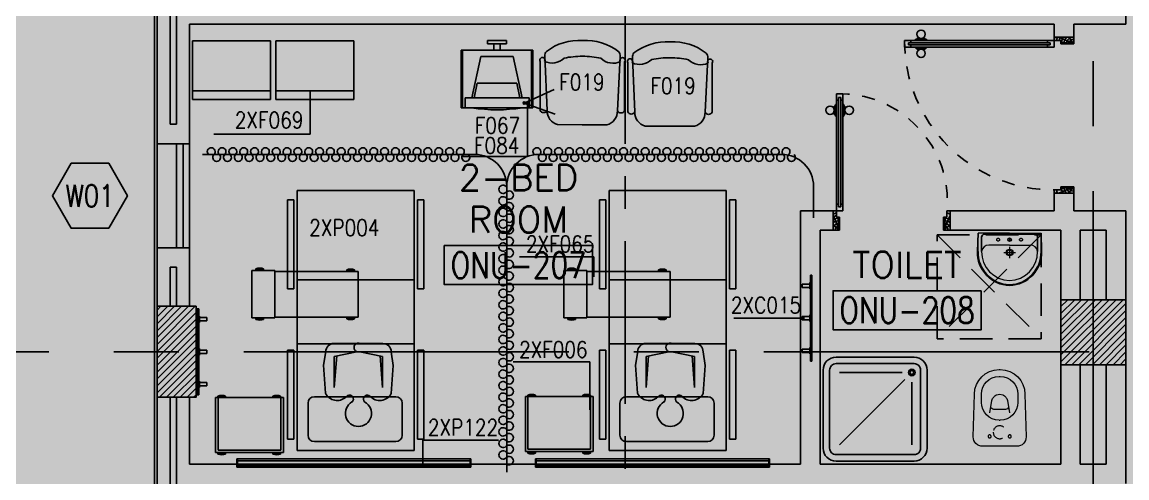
# Model space of a CAD drawing. Extents: x 88852.7 to 88945.7, y 39921.6 to 40001.1.
# Drawn here: x 88859.73 to 88868.23, y 39941.91 to 39945.42 of the extents above; entities that cross this region are included whole.
import ezdxf
from ezdxf.enums import TextEntityAlignment as Align

# ---------------------------------------------------------------- set-up
doc = ezdxf.new("R2010")
doc.units = 0
doc.header["$MEASUREMENT"] = 0
for name, pattern in [('CENTER', [2, 1.25, -0.25, 0.25, -0.25]), ('CENTER2', [1.125, 0.75, -0.125, 0.125, -0.125]), ('CENTERX2', [4, 2.5, -0.5, 0.5, -0.5]), ('DASHED', [0.75, 0.5, -0.25]), ('HIDDEN', [0.375, 0.25, -0.125]), ('HIDDEN2', [0.1875, 0.125, -0.0625])]:
    doc.linetypes.add(name, pattern=pattern)
doc.layers.get('0').update_dxf_attribs({"linetype": 'CONTINUOUS'})
for name, color, linetype in [('A-TEXT', 7, 'CONTINUOUS'), ('AXES', 11, 'CENTERX2'), ('AXES1', 11, 'CENTER'), ('COL', 2, 'CONTINUOUS'), ('DOOR', 7, 'CONTINUOUS'), ('ELEV', 2, 'CONTINUOUS'), ('FIX', 3, 'CONTINUOUS'), ('HAT', 8, 'CONTINUOUS'), ('INSUL', 4, 'CONTINUOUS'), ('MEDICAL', 4, 'CONTINUOUS'), ('NON-MEDICAL', 4, 'CONTINUOUS'), ('RM-BOX', 4, 'CONTINUOUS'), ('RM-NAME', 2, 'CONTINUOUS'), ('RM-NO', 2, 'CONTINUOUS'), ('ROOF', 7, 'CONTINUOUS'), ('SHAFT', 4, 'CONTINUOUS'), ('WALL', 4, 'CONTINUOUS'), ('WIN', 3, 'CONTINUOUS'), ('WIN-BOX', 3, 'CONTINUOUS'), ('WIN-NO', 5, 'CONTINUOUS')]:
    doc.layers.add(name, color=color, linetype=linetype)
doc.styles.add('ROMANS', font='ROMANS.shx', dxfattribs={"width": 0.6})
doc.dimstyles.new('DIM-OUT', dxfattribs={"dimscale": 0, "dimtxt": 0.24, "dimasz": 0.08, "dimexe": 0.02, "dimexo": 0.02, "dimgap": 0.05, "dimtad": 1, "dimdec": 0, "dimlfac": 1000, "dimzin": 0, "dimdsep": 46, "dimtxsty": 'ROMANS', "dimblk1": 'ARCHTICK', "dimblk2": 'ARCHTICK', "dimsah": 1, "dimcen": 0.01, "dimdle": 0.08, "dimclrd": 4, "dimclre": 4, "dimclrt": 2, "dimadec": 0, "dimazin": 0, "dimtp": 2, "dimtm": 2, "dimtfac": 0.114286, "dimtdec": 0, "dimtix": 1, "dimtmove": 2, "dimatfit": 3, "dimldrblk": 'ARCHTICK', "dimfxl": 0, "dimtolj": 1, "dimtzin": 0, "dimarcsym": 0})

# ---------------------------------------------------------------- blocks, each defined once
blk = doc.blocks.new('WW1')
at = {"layer": 'WIN-BOX'}
blk.add_lwpolyline([(144.3, -250), (288.7, 0), (144.3, 250), (-144.3, 250), (-288.7, 0), (-144.3, -250)], close=True, dxfattribs=at)
at = {"layer": 'WIN-NO', "style": 'ROMANS', "width": 0.8}
blk.add_attdef('W00', text='', height=170, dxfattribs=at).set_placement((0, 0), align=Align.MIDDLE)
blk = doc.blocks.new('DOOR100')
at = {"layer": 'DOOR', "color": 0, "linetype": 'ByBlock'}
for p, q in [((-76.1, 1251.1), (-76.1, 1301.1)), ((-76.1, 1301.1), (-26.1, 1301.1)), ((-26.1, 1301.1), (-76.1, 1301.1)), ((-26.1, 1251.1), (-26.1, 1301.1)), ((-92.3, 1206.1), (-92.3, 1141.3)), ((-83.3, 1206.1), (-92.3, 1206.1)), ((-83.3, 1128.7), (-83.3, 1218.7)), ((-76.1, 1218.7), (-83.3, 1218.7)), ((-83.3, 1206.1), (-83.3, 1141.3)), ((-59.1, 1251.1), (-76.1, 1251.1)), ((-59.1, 1251.1), (-59.1, 1271.1)), ((-43.1, 1271.1), (-59.1, 1271.1)), ((-43.1, 1251.1), (-43.1, 1271.1)), ((-26.1, 1251.1), (-43.1, 1251.1)), ((-26.1, 1218.7), (-18.9, 1218.7)), ((-18.9, 1128.7), (-18.9, 1218.7)), ((-18.9, 1206.1), (-18.9, 1141.3)), ((-18.9, 1206.1), (-9.9, 1206.1)), ((-9.9, 1206.1), (-9.9, 1141.3)), ((-83.3, 1141.3), (-92.3, 1141.3)), ((-76.1, 1128.7), (-83.3, 1128.7)), ((-26.1, 1128.7), (-18.9, 1128.7)), ((-18.9, 1141.3), (-9.9, 1141.3)), ((-76.1, 200), (-59.1, 200)), ((-76.1, 150), (-76.1, 200)), ((-59.1, 200), (-59.1, 180)), ((-59.1, 180), (-43.1, 180)), ((-43.1, 200), (-26.1, 200)), ((-43.1, 180), (-43.1, 200)), ((-26.1, 200), (-26.1, 150)), ((-1201.1, 0), (-1201.1, 150)), ((-1201.1, 150), (-1176.1, 150)), ((-1201.1, 150), (-1201.1, 0)), ((-1176.1, 150), (-1176.1, 100)), ((-1176.1, 100), (-1151.1, 100)), ((-1151.1, 100), (-1151.1, 0)), ((-76.1, 150), (-26.1, 150)), ((-51.1, 100), (-51.1, 0)), ((-26.1, 100), (-51.1, 100)), ((-1.1, 150), (-26.1, 150)), ((-26.1, 150), (-26.1, 100)), ((-1.1, 150), (-1.1, 0)), ((-1151.1, 0), (-1201.1, 0)), ((-51.1, 0), (-1.1, 0))]:
    blk.add_line(p, q, dxfattribs=at)
at = {"layer": 'DOOR', "linetype": 'ByBlock'}
for p, q in [((-76.1, 1251.1), (-76.1, 200)), ((-59.1, 200), (-59.1, 1251.1)), ((-43.1, 200), (-43.1, 1251.1)), ((-26.1, 200), (-26.1, 1251.1))]:
    blk.add_line(p, q, dxfattribs=at)
at = {"layer": 'DOOR', "color": 9, "linetype": 'ByBlock'}
for p, q in [((-1151.1, 0), (-1201.1, 113.7)), ((-1151.1, 0), (-1164.4, 100)), ((-51.1, 0), (-1.1, 113.7)), ((-51.1, 0), (-37.7, 100)), ((-1151.1, 0), (-1201.1, 40.1)), ((-51.1, 0), (-1.1, 40.1))]:
    blk.add_line(p, q, dxfattribs=at)
at = {"layer": 'DOOR', "color": 0, "linetype": 'ByBlock'}
for centre in [(-124.6, 1173.7), (22.5, 1173.7)]:
    blk.add_circle(centre, 32.4, dxfattribs=at)
at = {"layer": 'DOOR', "linetype": 'HIDDEN', "ltscale": 0.5}
blk.add_arc((-26.8, 151.9), 1149.2, 89.96096, 180.09315, dxfattribs=at)
at = {"layer": 'DOOR', "color": 9, "linetype": 'ByBlock'}
for centre, radius, start, end in [((-1151.1, 0), 154.4, 103.71423, 108.89471), ((-1151.1, 0), 134.4, 100.71998, 111.84015), ((-1151.1, 0), 94.4, 90, 121.98181), ((-51.1, 0), 94.4, 58.01819, 90), ((-51.1, 0), 134.4, 68.15985, 79.28002), ((-51.1, 0), 114.4, 64.08384, 77.37743), ((-51.1, 0), 154.4, 71.10529, 76.28577), ((-1151.1, 0), 74.4, 90, 132.22357), ((-1151.1, 0), 54.4, 90, 156.79262), ((-1151.1, 0), 34.4, 90, 180), ((-1151.1, 0), 14.4, 90, 180), ((-51.1, 0), 74.4, 47.77643, 90), ((-51.1, 0), 54.4, 23.20738, 90), ((-51.1, 0), 34.4, 0, 90), ((-51.1, 0), 14.4, 0, 90)]:
    blk.add_arc(centre, radius, start, end, dxfattribs=at)
blk = doc.blocks.new('DOOR90')
at = {"layer": 'DOOR', "linetype": 'ByBlock'}
for p, q in [((0, 0), (-150, 0)), ((-200, -25), (-1000, -25)), ((-200, -42), (-1000, -42)), ((-200, -58), (-1000, -58)), ((-1000, -75), (-200, -75))]:
    blk.add_line(p, q, dxfattribs=at)
at = {"layer": 'DOOR', "color": 0, "linetype": 'ByBlock'}
for p, q in [((-150, 0), (-150, -25)), ((-150, 0), (0, 0)), ((0, -50), (0, 0)), ((-1050, -25), (-1050, -75)), ((-1050, -75), (-1050, -25)), ((-1000, -25), (-1050, -25)), ((-1000, -75), (-1050, -75)), ((-1020, -42), (-1020, -58)), ((-1000, -42), (-1020, -42)), ((-1000, -58), (-1020, -58)), ((-1000, -25), (-1000, -42)), ((-1000, -58), (-1000, -75)), ((-967.6, -25), (-967.6, -17.8)), ((-877.6, -17.8), (-967.6, -17.8)), ((-967.6, -75), (-967.6, -82.2)), ((-877.6, -82.2), (-967.6, -82.2)), ((-955, -17.8), (-955, -8.8)), ((-955, -8.8), (-890.2, -8.8)), ((-955, -17.8), (-890.2, -17.8)), ((-955, -82.2), (-955, -91.2)), ((-955, -82.2), (-890.2, -82.2)), ((-890.2, -17.8), (-890.2, -8.8)), ((-890.2, -82.2), (-890.2, -91.2)), ((-877.6, -25), (-877.6, -17.8)), ((-877.6, -75), (-877.6, -82.2)), ((-200, -42), (-200, -25)), ((-200, -25), (-150, -25)), ((-180, -42), (-200, -42)), ((-200, -75), (-200, -58)), ((-200, -58), (-180, -58)), ((-150, -75), (-200, -75)), ((-180, -58), (-180, -42)), ((-150, -75), (-150, -25)), ((-150, -25), (-100, -25)), ((-100, -25), (-100, -50)), ((-100, -50), (0, -50)), ((-955, -91.2), (-890.2, -91.2)), ((-150, -900), (-150, -875)), ((-150, -875), (-100, -875)), ((0, -900), (-150, -900)), ((-150, -900), (0, -900)), ((-100, -850), (0, -850)), ((-100, -875), (-100, -850)), ((0, -850), (0, -900))]:
    blk.add_line(p, q, dxfattribs=at)
at = {"layer": 'DOOR', "color": 9, "linetype": 'ByBlock'}
for p, q in [((0, -50), (-113.7, 0)), ((0, -50), (-40.1, 0)), ((0, -50), (-100, -36.6)), ((0, -850), (-113.7, -900)), ((0, -850), (-100, -863.4)), ((0, -850), (-40.1, -900))]:
    blk.add_line(p, q, dxfattribs=at)
at = {"layer": 'DOOR', "color": 0, "linetype": 'ByBlock'}
for centre in [(-922.6, 23.5), (-922.6, -123.5)]:
    blk.add_circle(centre, 32.4, dxfattribs=at)
at = {"layer": 'DOOR', "color": 9, "linetype": 'ByBlock'}
for centre, radius, start, end in [((0, -50), 74.4, 137.77643, 180), ((0, -50), 54.4, 113.20738, 180), ((0, -50), 154.4, 161.10529, 166.28577), ((0, -50), 134.4, 158.15985, 169.28002), ((0, -50), 114.4, 154.08384, 167.37743), ((0, -50), 94.4, 148.01819, 180), ((0, -50), 34.4, 90, 180), ((0, -50), 14.4, 90, 180), ((0, -850), 154.4, 193.71423, 198.89471), ((0, -850), 134.4, 190.71998, 201.84015), ((0, -850), 94.4, 180, 211.98181), ((0, -850), 74.4, 180, 222.22357), ((0, -850), 54.4, 180, 246.79262), ((0, -850), 34.4, 180, 270), ((0, -850), 14.4, 180, 270)]:
    blk.add_arc(centre, radius, start, end, dxfattribs=at)
at = {"layer": 'DOOR', "linetype": 'HIDDEN', "ltscale": 0.5}
blk.add_arc((-222.2, -50), 828.2, 178.27012, 275.00304, dxfattribs=at)
blk = doc.blocks.new('SHR1')
at = {"layer": 'FIX'}
for p, q in [((-195.7, 195.7), (-700, 700)), ((-142.7, 217.7), (-142.7, 700)), ((-217.7, 142.7), (-700, 142.7))]:
    blk.add_line(p, q, dxfattribs=at)
for points in [[(-825, 125), (-825, 725, -0.414214), (-725, 825), (-125, 825, -0.414214), (-25, 725), (-25, 125, -0.414214), (-125, 25), (-725, 25, -0.414214)], [(-775, 125), (-775, 725, -0.414214), (-725, 775), (-125, 775, -0.414214), (-75, 725), (-75, 125, -0.414214), (-125, 75), (-725, 75, -0.414214)]]:
    blk.add_lwpolyline(points, format="xyb", close=True, dxfattribs=at)
for radius in [25, 15]:
    blk.add_circle((-142.7, 142.7), radius, dxfattribs=at)
blk = doc.blocks.new('WC1')
at = {"layer": 'FIX', "lineweight": 20}
for p, q in [((-210, 203.8), (-538, 193.8)), ((-475, 140.8), (-538, 140.8)), ((-137, 0), (-137, 130.8)), ((-727, 4.8), (-727, -4.8)), ((-674, 4.8), (-674, -4.8)), ((-533.7, 24.2), (-539.5, 0)), ((-539.5, 0), (-533.7, -24.2)), ((-394.8, 75.7), (-490.4, 60.1)), ((-339, 4.8), (-339, -4.8)), ((-137, -130.8), (-137, 0)), ((-490.4, -60.1), (-394.8, -75.7)), ((-538, -140.8), (-475, -140.8)), ((-538, -193.8), (-210, -203.8)), ((-213.2, -203.8), (-210, -203.8))]:
    blk.add_line(p, q, dxfattribs=at)
at = {"layer": 'FIX', "linetype": 'Continuous', "lineweight": 20}
blk.add_line((-420.1, -47.3), (-420.4, 44.6), dxfattribs=at)
at = {"layer": 'FIX', "linetype": 'HIDDEN', "lineweight": 20, "ltscale": 0.05}
for centre in [(-213.2, 77.5), (-213.2, -77.5)]:
    blk.add_circle(centre, 11.6, dxfattribs=at)
at = {"layer": 'FIX', "linetype": 'HIDDEN2', "lineweight": 20, "ltscale": 0.3}
blk.add_circle((-245, 0), 49.8, dxfattribs=at)
at = {"layer": 'FIX', "lineweight": 20}
for centre, radius, start, end in [((-538, 4.8), 189, 90, 180), ((-210, 130.8), 73, 360, 90), ((-538, 4.8), 136, 90, 180), ((-475, 4.8), 136, 360, 90), ((-473, -6.9), 68.2, 128.92417, 152.84682), ((-464.4, -17.6), 82, 108.49595, 128.92417), ((-538, -4.8), 189, 180, 270), ((-538, -4.8), 136, 180, 270), ((-473, 6.9), 68.2, 207.15318, 231.07583), ((-464.4, 17.6), 82, 231.07583, 251.50405), ((-475, -4.8), 136, 270, 0), ((-210, -130.8), 73, 270, 0)]:
    blk.add_arc(centre, radius, start, end, dxfattribs=at)
at = {"layer": 'FIX', "linetype": 'Continuous', "lineweight": 20}
for centre, start, end in [((-442.7, 45.5), 357.66621, 91.61215), ((-442.4, -45.6), 268.38785, 2.33379)]:
    blk.add_arc(centre, 22.3, start, end, dxfattribs=at)
blk = doc.blocks.new('LAV1')
at = {"layer": 'FIX', "linetype": 'ByBlock', "ltscale": 0.3}
for p, q in [((-280, 210), (-275, 50)), ((-245, 210), (-245, 85)), ((245, 210), (245, 85)), ((280, 210), (275, 50)), ((0, 60), (-220.2, 60)), ((0, 60), (220.2, 60))]:
    blk.add_line(p, q, dxfattribs=at)
at = {"layer": 'FIX', "linetype": 'Continuous', "lineweight": 20}
for p, q in [((-275, 210), (-275, 50)), ((275, 210), (275, 50)), ((0, 155), (-181.4, 155)), ((0, 155), (181.4, 155)), ((0, 50), (-275, 50)), ((0, 50), (-252.5, 50)), ((0, 50), (275, 50)), ((0, 50), (252.5, 50))]:
    blk.add_line(p, q, dxfattribs=at)
at = {"layer": 'FIX', "linetype": 'DASHED', "lineweight": 20, "ltscale": 0.05}
for p, q in [((49.5, 220), (-50.5, 220)), ((-0.5, 170), (-0.5, 270)), ((-0.5, 170), (-0.5, 270))]:
    blk.add_line(p, q, dxfattribs=at)
at = {"layer": 'FIX', "lineweight": 20}
for p, q in [((15.6, 107.5), (-15.5, 107.5)), ((0, 92), (0, 123))]:
    blk.add_line(p, q, dxfattribs=at)
for centre, radius in [((-0.5, 220), 29.5), ((-0.5, 220), 22.5), ((0, 107.5), 15.5)]:
    blk.add_circle(centre, radius, dxfattribs=at)
at = {"layer": 'FIX', "linetype": 'HIDDEN', "lineweight": 20, "ltscale": 0.05}
for centre in [(-100, 107.5), (100, 107.5)]:
    blk.add_circle(centre, 12.4, dxfattribs=at)
at = {"layer": 'FIX', "linetype": 'ByBlock', "ltscale": 0.3}
for centre, radius, start, end in [((6.9, 220), 287, 91.37765, 182.00641), ((-6.9, 220), 287, 357.99359, 88.62235), ((-220.1, 84.9), 24.9, 179.70214, 269.94861), ((220.1, 84.9), 24.9, 270.05139, 0.29786)]:
    blk.add_arc(centre, radius, start, end, dxfattribs=at)
at = {"layer": 'FIX', "linetype": 'Continuous', "lineweight": 20}
for centre, radius, start, end in [((8.4, 216.7), 283.4, 91.6988, 181.35097), ((-8.4, 216.7), 283.4, 358.64903, 88.3012), ((7.6, 212.5), 252.7, 91.73281, 180.48842), ((-7.6, 212.5), 252.7, 359.51158, 88.26719), ((-179.2, 221.8), 66.9, 190.20056, 268.07863), ((179.2, 221.8), 66.9, 271.92137, 349.79944)]:
    blk.add_arc(centre, radius, start, end, dxfattribs=at)
blk = doc.blocks.new('C11')
at = {"layer": 'HAT'}
h = blk.add_hatch(dxfattribs=at)
h.set_pattern_fill('ANSI31', color=256, scale=300, style=0)
h.set_pattern_definition([(45, (-248556.182, -75061.005), (-26.5165043, 26.5165043), [])])
h.paths.add_polyline_path([(300, 700), (0, 700), (0, 350), (300, 350)])
h.paths.add_polyline_path([(300, 350), (0, 350), (0, 0), (300, 0)])
at = {"layer": 'COL'}
blk.add_lwpolyline([(300, 700), (300, 0), (0, 0), (0, 700)], close=True, dxfattribs=at)
blk = doc.blocks.new('RM1')
at = {"layer": 'RM-BOX'}
blk.add_lwpolyline([(569.9, -200), (-569.9, -200), (-569.9, -500), (569.9, -500)], close=True, dxfattribs=at)
at = {"layer": 'RM-NAME', "style": 'ROMANS'}
for tag, p in [('ROOMNAME1', (0, 323.8)), ('ROOMNAME2', (0, 0))]:
    blk.add_attdef(tag, text='', height=200, dxfattribs=at).set_placement(p, align=Align.MIDDLE)
at = {"layer": 'RM-NO', "style": 'ROMANS', "width": 0.8}
blk.add_attdef('ROOMNO', text='', height=200, dxfattribs=at).set_placement((0, -350), align=Align.MIDDLE)
blk = doc.blocks.new('COL50')
at = {"layer": 'COL'}
blk.add_lwpolyline([(-250, 250), (-250, -250), (250, -250), (250, 250)], close=True, dxfattribs=at)
blk = doc.blocks.new('*X547')
at = {"color": 0}
for p, q in [((73379.2, 132670.1), (73858.8, 133149.7)), ((73379.2, 132723.2), (73805.8, 133149.7)), ((73379.2, 132776.2), (73752.8, 133149.7)), ((73379.2, 132829.2), (73699.7, 133149.7)), ((73379.2, 132882.3), (73646.7, 133149.7)), ((73379.2, 132935.3), (73593.7, 133149.7)), ((73379.2, 132988.3), (73540.6, 133149.7)), ((73379.2, 133041.4), (73487.6, 133149.7)), ((73379.2, 133094.4), (73434.6, 133149.7)), ((73379.2, 133147.4), (73381.5, 133149.7)), ((73411.9, 132649.7), (73879.2, 133117.1)), ((73464.9, 132649.7), (73879.2, 133064.1)), ((73517.9, 132649.7), (73879.2, 133011)), ((73571, 132649.7), (73879.2, 132958)), ((73624, 132649.7), (73879.2, 132905)), ((73677, 132649.7), (73879.2, 132851.9)), ((73730.1, 132649.7), (73879.2, 132798.9)), ((73783.1, 132649.7), (73879.2, 132745.9)), ((73836.1, 132649.7), (73879.2, 132692.8))]:
    blk.add_line(p, q, dxfattribs=at)

msp = doc.modelspace()

# ---------------------------------------------------------------- linework, layer by layer
at = {"layer": 'AXES'}
for p, q in [((88867.9703, 39921.6153), (88867.9703, 40000.4279)), ((88860.7503, 39921.6153), (88860.7503, 40000.0779)), ((88860.7703, 39921.6132), (88860.7703, 40000.0759)), ((88853.4386, 39942.8796), (88876.9703, 39942.8796))]:
    msp.add_line(p, q, dxfattribs=at)
at = {"layer": 'AXES1'}
msp.add_line((88864.3703, 39928.4796), (88864.3703, 39987.2996), dxfattribs=at)
msp.add_line((88864.3703, 39928.4796), (88864.3703, 39987.2996), dxfattribs=at)
at = {"layer": 'ELEV', "linetype": 'CENTER2', "const_width": 0.12}
msp.add_lwpolyline([(88859.8638, 39926.1604), (88859.8638, 39989.6996)], dxfattribs=at)
at = {"layer": 'INSUL'}
for p, q in [((88860.8703, 39944.6296), (88860.8703, 39945.9296)), ((88860.9203, 39944.6296), (88860.9203, 39945.9296)), ((88860.8703, 39944.6296), (88860.9203, 39944.6296)), ((88860.8703, 39943.5296), (88860.9203, 39943.5296)), ((88860.8703, 39943.2296), (88860.8703, 39943.5296)), ((88860.9203, 39943.2296), (88860.9203, 39943.5296)), ((88860.8703, 39942.5296), (88860.8703, 39939.8296)), ((88860.9203, 39942.5296), (88860.9203, 39939.8296))]:
    msp.add_line(p, q, dxfattribs=at)
at = {"layer": 'MEDICAL'}
for p, q in [((88863.3116, 39945.2731), (88863.4593, 39945.2731)), ((88863.3116, 39945.2487), (88863.3116, 39945.2731)), ((88863.3116, 39945.2487), (88863.4593, 39945.2487)), ((88863.3608, 39945.1995), (88863.3608, 39945.2487)), ((88863.4101, 39945.1995), (88863.4101, 39945.2487)), ((88863.4593, 39945.2487), (88863.4593, 39945.2731)), ((88863.1099, 39945.1995), (88863.661, 39945.1995)), ((88863.1099, 39945.1995), (88863.1099, 39944.7566)), ((88863.1197, 39945.1995), (88863.1197, 39944.7566)), ((88863.6512, 39945.1995), (88863.6512, 39944.7566)), ((88863.661, 39945.1995), (88863.661, 39944.7566)), ((88863.1921, 39944.8339), (88863.2607, 39945.1503)), ((88863.2607, 39945.1503), (88863.5102, 39945.1503)), ((88863.5788, 39944.8339), (88863.5102, 39945.1503)), ((88863.2108, 39944.8339), (88863.2327, 39944.9464)), ((88863.2327, 39944.9464), (88863.5382, 39944.9464)), ((88863.5601, 39944.8339), (88863.5382, 39944.9464)), ((88863.595, 39944.7928), (88863.8236, 39944.8976)), ((88863.1394, 39944.8339), (88863.1394, 39944.7566)), ((88863.1394, 39944.8339), (88863.6315, 39944.8339)), ((88863.6315, 39944.8339), (88863.6315, 39944.7566)), ((88863.1394, 39944.7566), (88863.1099, 39944.7566)), ((88863.1394, 39944.7566), (88863.6315, 39944.7566)), ((88863.595, 39944.7928), (88863.8318, 39944.708)), ((88863.6315, 39944.7566), (88863.661, 39944.7566)), ((88861.1203, 39944.3972), (88863.2141, 39944.3972)), ((88863.706, 39944.3972), (88865.5742, 39944.3972)), ((88863.46, 39944.1511), (88863.46, 39941.9524)), ((88865.8203, 39943.9096), (88865.8203, 39944.1511)), ((88861.8233, 39944.0481), (88861.7741, 39944.0481)), ((88861.7741, 39944.0481), (88861.7741, 39943.3624)), ((88861.8233, 39944.0481), (88861.8233, 39943.3624)), ((88861.8483, 39942.1206), (88861.8483, 39944.1206)), ((88861.8483, 39944.1206), (88862.7483, 39944.1206)), ((88862.7483, 39944.1206), (88862.7483, 39942.1206)), ((88862.7733, 39943.3624), (88862.7733, 39944.0481)), ((88862.8225, 39944.0481), (88862.7733, 39944.0481)), ((88862.8225, 39943.3624), (88862.8225, 39944.0481)), ((88864.2221, 39944.0481), (88864.1729, 39944.0481)), ((88864.1729, 39944.0481), (88864.1729, 39943.3624)), ((88864.2221, 39944.0481), (88864.2221, 39943.3624)), ((88864.2471, 39942.1206), (88864.2471, 39944.1206)), ((88864.2471, 39944.1206), (88865.1471, 39944.1206)), ((88865.1471, 39944.1206), (88865.1471, 39942.1206)), ((88865.1721, 39943.3624), (88865.1721, 39944.0481)), ((88865.2213, 39944.0481), (88865.1721, 39944.0481)), ((88865.2213, 39943.3624), (88865.2213, 39944.0481)), ((88861.6776, 39943.5039), (88861.5004, 39943.5039)), ((88861.5004, 39943.5039), (88861.5004, 39943.1398)), ((88861.5314, 39943.5182), (88861.5314, 39943.5039)), ((88861.5905, 39943.5182), (88861.5314, 39943.5182)), ((88861.5905, 39943.5182), (88861.5905, 39943.5039)), ((88861.6776, 39943.5039), (88861.6776, 39943.1398)), ((88862.3173, 39943.4978), (88861.6776, 39943.4978)), ((88862.2295, 39943.5107), (88862.2295, 39943.4978)), ((88862.2885, 39943.5107), (88862.2295, 39943.5107)), ((88862.2885, 39943.5107), (88862.2885, 39943.4978)), ((88862.3173, 39943.1459), (88862.3173, 39943.4978)), ((88864.0764, 39943.5039), (88863.8992, 39943.5039)), ((88863.8992, 39943.5039), (88863.8992, 39943.1398)), ((88863.9302, 39943.5182), (88863.9302, 39943.5039)), ((88863.9893, 39943.5182), (88863.9302, 39943.5182)), ((88863.9893, 39943.5182), (88863.9893, 39943.5039)), ((88864.0764, 39943.5039), (88864.0764, 39943.1398)), ((88864.7162, 39943.4978), (88864.0764, 39943.4978)), ((88864.6283, 39943.5107), (88864.6283, 39943.4978)), ((88864.6873, 39943.5107), (88864.6283, 39943.5107)), ((88864.6873, 39943.5107), (88864.6873, 39943.4978)), ((88864.7162, 39943.1459), (88864.7162, 39943.4978)), ((88862.7483, 39943.4331), (88861.8483, 39943.4331)), ((88865.1471, 39943.4331), (88864.2471, 39943.4331)), ((88861.8233, 39943.3624), (88861.7741, 39943.3624)), ((88862.8225, 39943.3624), (88862.7733, 39943.3624)), ((88864.2221, 39943.3624), (88864.1729, 39943.3624)), ((88865.2213, 39943.3624), (88865.1721, 39943.3624)), ((88861.6776, 39943.1398), (88861.5004, 39943.1398)), ((88861.5314, 39943.1398), (88861.5314, 39943.1278)), ((88861.5905, 39943.1278), (88861.5314, 39943.1278)), ((88861.5905, 39943.1398), (88861.5905, 39943.1278)), ((88861.6776, 39943.1459), (88862.3173, 39943.1459)), ((88862.2295, 39943.1459), (88862.2295, 39943.1315)), ((88862.2885, 39943.1315), (88862.2295, 39943.1315)), ((88862.2885, 39943.1459), (88862.2885, 39943.1315)), ((88864.0764, 39943.1398), (88863.8992, 39943.1398)), ((88863.9302, 39943.1398), (88863.9302, 39943.1278)), ((88863.9893, 39943.1278), (88863.9302, 39943.1278)), ((88863.9893, 39943.1398), (88863.9893, 39943.1278)), ((88864.0764, 39943.1459), (88864.7162, 39943.1459)), ((88864.6283, 39943.1459), (88864.6283, 39943.1315)), ((88864.6873, 39943.1315), (88864.6283, 39943.1315)), ((88864.6873, 39943.1459), (88864.6873, 39943.1315)), ((88861.8233, 39942.8923), (88861.7741, 39942.8923)), ((88861.7741, 39942.8923), (88861.7741, 39942.2066)), ((88861.8233, 39942.8923), (88861.8233, 39942.2066)), ((88862.7483, 39942.941), (88861.8483, 39942.941)), ((88862.7733, 39942.2066), (88862.7733, 39942.8923)), ((88862.8225, 39942.8923), (88862.7733, 39942.8923)), ((88862.8225, 39942.2066), (88862.8225, 39942.8923)), ((88864.2221, 39942.8923), (88864.1729, 39942.8923)), ((88864.1729, 39942.8923), (88864.1729, 39942.2066)), ((88864.2221, 39942.8923), (88864.2221, 39942.2066)), ((88865.1471, 39942.941), (88864.2471, 39942.941)), ((88865.1721, 39942.2066), (88865.1721, 39942.8923)), ((88865.2213, 39942.8923), (88865.1721, 39942.8923)), ((88865.2213, 39942.2066), (88865.2213, 39942.8923)), ((88861.2204, 39942.1033), (88861.2204, 39942.5265)), ((88861.2204, 39942.5265), (88861.742, 39942.5265)), ((88861.2982, 39942.5387), (88861.2392, 39942.5387)), ((88861.2392, 39942.5387), (88861.2392, 39942.5265)), ((88861.24, 39942.123), (88861.24, 39942.5265)), ((88861.2982, 39942.5387), (88861.2982, 39942.5265)), ((88861.721, 39942.5387), (88861.6619, 39942.5387)), ((88861.6619, 39942.5387), (88861.6619, 39942.5265)), ((88861.721, 39942.5387), (88861.721, 39942.5265)), ((88861.7223, 39942.5265), (88861.7223, 39942.123)), ((88861.742, 39942.5265), (88861.742, 39942.1033)), ((88861.9814, 39942.5333), (88862.6068, 39942.5333)), ((88863.6033, 39942.534), (88864.1249, 39942.534)), ((88863.6033, 39942.1108), (88863.6033, 39942.534)), ((88863.6811, 39942.5462), (88863.6221, 39942.5462)), ((88863.6221, 39942.5462), (88863.6221, 39942.534)), ((88863.6229, 39942.1305), (88863.6229, 39942.534)), ((88863.6811, 39942.5462), (88863.6811, 39942.534)), ((88864.1039, 39942.5462), (88864.0448, 39942.5462)), ((88864.0448, 39942.5462), (88864.0448, 39942.534)), ((88864.1039, 39942.5462), (88864.1039, 39942.534)), ((88864.1052, 39942.534), (88864.1052, 39942.1305)), ((88864.1249, 39942.534), (88864.1249, 39942.1108)), ((88864.3803, 39942.5333), (88865.0056, 39942.5333)), ((88861.9322, 39942.4841), (88861.9322, 39942.2367)), ((88862.656, 39942.2367), (88862.656, 39942.4841)), ((88864.331, 39942.4841), (88864.331, 39942.2367)), ((88865.0548, 39942.2367), (88865.0548, 39942.4841)), ((88861.8233, 39942.2066), (88861.7741, 39942.2066)), ((88861.9814, 39942.1875), (88862.6068, 39942.1875)), ((88862.8225, 39942.2066), (88862.7733, 39942.2066)), ((88864.2221, 39942.2066), (88864.1729, 39942.2066)), ((88864.3803, 39942.1875), (88865.0056, 39942.1875)), ((88865.2213, 39942.2066), (88865.1721, 39942.2066)), ((88861.742, 39942.1033), (88861.2204, 39942.1033)), ((88861.2392, 39942.0911), (88861.2392, 39942.1033)), ((88861.7223, 39942.123), (88861.24, 39942.123)), ((88861.2982, 39942.0911), (88861.2982, 39942.1033)), ((88861.6619, 39942.0911), (88861.6619, 39942.1033)), ((88861.721, 39942.0911), (88861.721, 39942.1033)), ((88862.7483, 39942.1206), (88861.8483, 39942.1206)), ((88864.1249, 39942.1108), (88863.6033, 39942.1108)), ((88863.6221, 39942.0986), (88863.6221, 39942.1108)), ((88863.6811, 39942.0986), (88863.6221, 39942.0986)), ((88864.1052, 39942.1305), (88863.6229, 39942.1305)), ((88863.6811, 39942.0986), (88863.6811, 39942.1108)), ((88864.0448, 39942.0986), (88864.0448, 39942.1108)), ((88864.1039, 39942.0986), (88864.0448, 39942.0986)), ((88864.1039, 39942.0986), (88864.1039, 39942.1108)), ((88865.1471, 39942.1206), (88864.2471, 39942.1206)), ((88861.2982, 39942.0911), (88861.2392, 39942.0911)), ((88861.3835, 39942.0554), (88861.3835, 39941.9923)), ((88863.1838, 39942.0554), (88861.3835, 39942.0554)), ((88861.3896, 39942.0554), (88861.3896, 39941.9923)), ((88863.1777, 39942.0408), (88861.3896, 39942.0408)), ((88861.721, 39942.0911), (88861.6619, 39942.0911)), ((88863.1777, 39941.9923), (88863.1777, 39942.0554)), ((88863.1838, 39941.9923), (88863.1838, 39942.0554)), ((88865.481, 39942.0554), (88863.6807, 39942.0554)), ((88863.6807, 39942.0554), (88863.6807, 39941.9923)), ((88863.6868, 39942.0554), (88863.6868, 39941.9923)), ((88865.4749, 39942.0408), (88863.6868, 39942.0408)), ((88865.4749, 39941.9923), (88865.4749, 39942.0554)), ((88865.481, 39941.9923), (88865.481, 39942.0554)), ((88861.3835, 39941.9923), (88863.1838, 39941.9923)), ((88861.3896, 39942.0039), (88863.1777, 39942.0039)), ((88863.6807, 39941.9923), (88865.481, 39941.9923)), ((88863.6868, 39942.0039), (88865.4749, 39942.0039))]:
    msp.add_line(p, q, dxfattribs=at)
at = {"layer": 'MEDICAL', "const_width": 0.000738}
for points in [[(88863.8233, 39944.8976, 1), (88863.824, 39944.8976, 1)], [(88863.8318, 39944.708, 1), (88863.8325, 39944.708, 1)]]:
    msp.add_lwpolyline(points, format="xyb", close=True, dxfattribs=at)
at = {"layer": 'MEDICAL'}
for radius in [0.00868, 0.00533]:
    msp.add_circle((88863.5945, 39944.7924), radius, dxfattribs=at)
for centre, radius, start, end in [((88863.3854, 39945.9265), 1.1858, 260.61528, 279.38472), ((88863.2139, 39944.1511), 0.2461, 0, 90), ((88863.7061, 39944.1511), 0.2461, 90, 180), ((88865.5742, 39944.1511), 0.2461, 0, 90), ((88861.561, 39943.432), 0.091, 71.07536, 108.92464), ((88862.259, 39943.4246), 0.091, 71.07536, 108.92464), ((88863.9598, 39943.432), 0.091, 71.07536, 108.92464), ((88864.6578, 39943.4246), 0.091, 71.07536, 108.92464), ((88861.561, 39943.2139), 0.091, 251.07536, 288.92464), ((88862.259, 39943.2177), 0.091, 251.07536, 288.92464), ((88863.9598, 39943.2139), 0.091, 251.07536, 288.92464), ((88864.6578, 39943.2177), 0.091, 251.07536, 288.92464), ((88861.2687, 39942.4526), 0.091, 71.07536, 108.92464), ((88861.6914, 39942.4526), 0.091, 71.07536, 108.92464), ((88861.9814, 39942.4841), 0.0492, 90, 180), ((88862.6068, 39942.4841), 0.0492, 0, 90), ((88863.6516, 39942.4601), 0.091, 71.07536, 108.92464), ((88864.0743, 39942.4601), 0.091, 71.07536, 108.92464), ((88864.3803, 39942.4841), 0.0492, 90, 180), ((88865.0056, 39942.4841), 0.0492, 0, 90), ((88861.9814, 39942.2367), 0.0492, 180, 270), ((88862.6068, 39942.2367), 0.0492, 270, 0), ((88864.3803, 39942.2367), 0.0492, 180, 270), ((88865.0056, 39942.2367), 0.0492, 270, 0), ((88863.6516, 39942.1848), 0.091, 251.07536, 288.92464), ((88864.0743, 39942.1848), 0.091, 251.07536, 288.92464), ((88861.2687, 39942.1773), 0.091, 251.07536, 288.92464), ((88861.6914, 39942.1773), 0.091, 251.07536, 288.92464)]:
    msp.add_arc(centre, radius, start, end, dxfattribs=at)
at = {"layer": 'MEDICAL', "color": 15}
for centre, radius, start, end in [((88861.1874, 39944.4183), 0.0302, 313.56836, 226.43164), ((88861.229, 39944.3745), 0.0302, 133.56836, 46.43164), ((88861.2707, 39944.4183), 0.0302, 313.56836, 226.43164), ((88861.3123, 39944.3745), 0.0302, 133.56836, 46.43164), ((88861.354, 39944.4183), 0.0302, 313.56836, 226.43164), ((88861.3957, 39944.3745), 0.0302, 133.56836, 46.43164), ((88861.4373, 39944.4183), 0.0302, 313.56836, 226.43164), ((88861.479, 39944.3745), 0.0302, 133.56836, 46.43164), ((88861.5206, 39944.4183), 0.0302, 313.56836, 226.43164), ((88861.5623, 39944.3745), 0.0302, 133.56836, 46.43164), ((88861.6039, 39944.4183), 0.0302, 313.56836, 226.43164), ((88861.6456, 39944.3745), 0.0302, 133.56836, 46.43164), ((88861.6873, 39944.4183), 0.0302, 313.56836, 226.43164), ((88861.7289, 39944.3745), 0.0302, 133.56836, 46.43164), ((88861.7706, 39944.4183), 0.0302, 313.56836, 226.43164), ((88861.8122, 39944.3745), 0.0302, 133.56836, 46.43164), ((88861.8539, 39944.4183), 0.0302, 313.56836, 226.43164), ((88861.8955, 39944.3745), 0.0302, 133.56836, 46.43164), ((88861.9372, 39944.4183), 0.0302, 313.56836, 226.43164), ((88861.9789, 39944.3745), 0.0302, 133.56836, 46.43164), ((88862.0205, 39944.4183), 0.0302, 313.56836, 226.43164), ((88862.0622, 39944.3745), 0.0302, 133.56836, 46.43164), ((88862.1038, 39944.4183), 0.0302, 313.56836, 226.43164), ((88862.1455, 39944.3745), 0.0302, 133.56836, 46.43164), ((88862.1871, 39944.4183), 0.0302, 313.56836, 226.43164), ((88862.2288, 39944.3745), 0.0302, 133.56836, 46.43164), ((88862.2704, 39944.4183), 0.0302, 313.56836, 226.43164), ((88862.3121, 39944.3745), 0.0302, 133.56836, 46.43164), ((88862.3538, 39944.4183), 0.0302, 313.56836, 226.43164), ((88862.3954, 39944.3745), 0.0302, 133.56836, 46.43164), ((88862.4371, 39944.4183), 0.0302, 313.56836, 226.43164), ((88862.4787, 39944.3745), 0.0302, 133.56836, 46.43164), ((88862.5204, 39944.4183), 0.0302, 313.56836, 226.43164), ((88862.562, 39944.3745), 0.0302, 133.56836, 46.43164), ((88862.6037, 39944.4183), 0.0302, 313.56836, 226.43164), ((88862.6454, 39944.3745), 0.0302, 133.56836, 46.43164), ((88862.687, 39944.4183), 0.0302, 313.56836, 226.43164), ((88862.7287, 39944.3745), 0.0302, 133.56836, 46.43164), ((88862.7703, 39944.4183), 0.0302, 313.56836, 226.43164), ((88862.812, 39944.3745), 0.0302, 133.56836, 46.43164), ((88862.8536, 39944.4183), 0.0302, 313.56836, 226.43164), ((88862.8953, 39944.3745), 0.0302, 133.56836, 46.43164), ((88862.937, 39944.4183), 0.0302, 313.56836, 226.43164), ((88862.9786, 39944.3745), 0.0302, 133.56836, 46.43164), ((88863.0203, 39944.4183), 0.0302, 313.56836, 226.43164), ((88863.0619, 39944.3745), 0.0302, 133.56836, 46.43164), ((88863.1036, 39944.4183), 0.0302, 313.56836, 226.43164), ((88863.1452, 39944.3745), 0.0302, 133.56836, 46.43164), ((88863.6921, 39944.4183), 0.0302, 313.56836, 226.43164), ((88863.7337, 39944.3745), 0.0302, 133.56836, 46.43164), ((88863.7754, 39944.4183), 0.0302, 313.56836, 226.43164), ((88863.817, 39944.3745), 0.0302, 133.56836, 46.43164), ((88863.8587, 39944.4183), 0.0302, 313.56836, 226.43164), ((88863.9003, 39944.3745), 0.0302, 133.56836, 46.43164), ((88863.942, 39944.4183), 0.0302, 313.56836, 226.43164), ((88863.9837, 39944.3745), 0.0302, 133.56836, 46.43164), ((88864.0253, 39944.4183), 0.0302, 313.56836, 226.43164), ((88864.067, 39944.3745), 0.0302, 133.56836, 46.43164), ((88864.1086, 39944.4183), 0.0302, 313.56836, 226.43164), ((88864.1503, 39944.3745), 0.0302, 133.56836, 46.43164), ((88864.1919, 39944.4183), 0.0302, 313.56836, 226.43164), ((88864.2336, 39944.3745), 0.0302, 133.56836, 46.43164), ((88864.2752, 39944.4183), 0.0302, 313.56836, 226.43164), ((88864.3169, 39944.3745), 0.0302, 133.56836, 46.43164), ((88864.3586, 39944.4183), 0.0302, 313.56836, 226.43164), ((88864.4002, 39944.3745), 0.0302, 133.56836, 46.43164), ((88864.4419, 39944.4183), 0.0302, 313.56836, 226.43164), ((88864.4835, 39944.3745), 0.0302, 133.56836, 46.43164), ((88864.5252, 39944.4183), 0.0302, 313.56836, 226.43164), ((88864.5668, 39944.3745), 0.0302, 133.56836, 46.43164), ((88864.6085, 39944.4183), 0.0302, 313.56836, 226.43164), ((88864.6502, 39944.3745), 0.0302, 133.56836, 46.43164), ((88864.6918, 39944.4183), 0.0302, 313.56836, 226.43164), ((88864.7335, 39944.3745), 0.0302, 133.56836, 46.43164), ((88864.7751, 39944.4183), 0.0302, 313.56836, 226.43164), ((88864.8168, 39944.3745), 0.0302, 133.56836, 46.43164), ((88864.8584, 39944.4183), 0.0302, 313.56836, 226.43164), ((88864.9001, 39944.3745), 0.0302, 133.56836, 46.43164), ((88864.9418, 39944.4183), 0.0302, 313.56836, 226.43164), ((88864.9834, 39944.3745), 0.0302, 133.56836, 46.43164), ((88865.0251, 39944.4183), 0.0302, 313.56836, 226.43164), ((88865.0667, 39944.3745), 0.0302, 133.56836, 46.43164), ((88865.1084, 39944.4183), 0.0302, 313.56836, 226.43164), ((88865.15, 39944.3745), 0.0302, 133.56836, 46.43164), ((88865.1917, 39944.4183), 0.0302, 313.56836, 226.43164), ((88865.2334, 39944.3745), 0.0302, 133.56836, 46.43164), ((88865.275, 39944.4183), 0.0302, 313.56836, 226.43164), ((88865.3167, 39944.3745), 0.0302, 133.56836, 46.43164), ((88865.3583, 39944.4183), 0.0302, 313.56836, 226.43164), ((88865.4, 39944.3745), 0.0302, 133.56836, 46.43164), ((88865.4416, 39944.4183), 0.0302, 313.56836, 226.43164), ((88865.4833, 39944.3745), 0.0302, 133.56836, 46.43164), ((88865.5249, 39944.4183), 0.0302, 313.56836, 226.43164), ((88865.5666, 39944.3745), 0.0302, 133.56836, 46.43164), ((88865.6083, 39944.4183), 0.0302, 313.56836, 226.43164), ((88865.6499, 39944.3745), 0.0302, 133.56836, 46.43164), ((88863.4321, 39944.1291), 0.0322, 43.56836, 316.43164), ((88863.4321, 39944.0402), 0.0322, 43.56836, 316.43164), ((88863.4788, 39944.0847), 0.0322, 223.56836, 136.43164), ((88863.4321, 39943.9514), 0.0322, 43.56836, 316.43164), ((88863.4788, 39943.9958), 0.0322, 223.56836, 136.43164), ((88863.4321, 39943.8625), 0.0322, 43.56836, 316.43164), ((88863.4788, 39943.9069), 0.0322, 223.56836, 136.43164), ((88863.4321, 39943.7736), 0.0322, 43.56836, 316.43164), ((88863.4788, 39943.8181), 0.0322, 223.56836, 136.43164), ((88863.4321, 39943.6847), 0.0322, 43.56836, 316.43164), ((88863.4788, 39943.7292), 0.0322, 223.56836, 136.43164), ((88863.4321, 39943.5959), 0.0322, 43.56836, 316.43164), ((88863.4788, 39943.6403), 0.0322, 223.56836, 136.43164), ((88863.4321, 39943.507), 0.0322, 43.56836, 316.43164), ((88863.4788, 39943.5514), 0.0322, 223.56836, 136.43164), ((88863.4788, 39943.4626), 0.0322, 223.56836, 136.43164), ((88863.4321, 39943.4181), 0.0322, 43.56836, 316.43164), ((88863.4788, 39943.3737), 0.0322, 223.56836, 136.43164), ((88863.4321, 39943.3293), 0.0322, 43.56836, 316.43164), ((88863.4788, 39943.2848), 0.0322, 223.56836, 136.43164), ((88863.4321, 39943.2404), 0.0322, 43.56836, 316.43164), ((88863.4788, 39943.196), 0.0322, 223.56836, 136.43164), ((88863.4321, 39943.1515), 0.0322, 43.56836, 316.43164), ((88863.4788, 39943.1071), 0.0322, 223.56836, 136.43164), ((88863.4321, 39943.0627), 0.0322, 43.56836, 316.43164), ((88863.4788, 39943.0182), 0.0322, 223.56836, 136.43164), ((88863.4321, 39942.9738), 0.0322, 43.56836, 316.43164), ((88863.4788, 39942.9294), 0.0322, 223.56836, 136.43164), ((88863.4321, 39942.8849), 0.0322, 43.56836, 316.43164), ((88863.4788, 39942.8405), 0.0322, 223.56836, 136.43164), ((88863.4321, 39942.7961), 0.0322, 43.56836, 316.43164), ((88863.4788, 39942.7516), 0.0322, 223.56836, 136.43164), ((88863.4321, 39942.7072), 0.0322, 43.56836, 316.43164), ((88863.4788, 39942.6628), 0.0322, 223.56836, 136.43164), ((88863.4321, 39942.6183), 0.0322, 43.56836, 316.43164), ((88863.4788, 39942.5739), 0.0322, 223.56836, 136.43164), ((88863.4321, 39942.5295), 0.0322, 43.56836, 316.43164), ((88863.4788, 39942.485), 0.0322, 223.56836, 136.43164), ((88863.4321, 39942.4406), 0.0322, 43.56836, 316.43164), ((88863.4321, 39942.3517), 0.0322, 43.56836, 316.43164), ((88863.4788, 39942.3962), 0.0322, 223.56836, 136.43164), ((88863.4321, 39942.2629), 0.0322, 43.56836, 316.43164), ((88863.4788, 39942.3073), 0.0322, 223.56836, 136.43164), ((88863.4321, 39942.174), 0.0322, 43.56836, 316.43164), ((88863.4788, 39942.2184), 0.0322, 223.56836, 136.43164), ((88863.4321, 39942.0851), 0.0322, 43.56836, 316.43164), ((88863.4788, 39942.1296), 0.0322, 223.56836, 136.43164), ((88863.4788, 39942.0407), 0.0322, 223.56836, 136.43164)]:
    msp.add_arc(centre, radius, start, end, dxfattribs=at)
at = {"layer": 'NON-MEDICAL'}
for p, q in [((88861.6423, 39945.2706), (88861.0423, 39945.2706)), ((88861.0423, 39945.2706), (88861.0423, 39944.8206)), ((88861.6423, 39944.8206), (88861.6423, 39945.2706)), ((88861.6833, 39945.2706), (88861.6833, 39944.8206)), ((88862.2833, 39945.2706), (88861.6833, 39945.2706)), ((88862.2833, 39944.8206), (88862.2833, 39945.2706)), ((88861.0423, 39944.8877), (88861.6423, 39944.8877)), ((88861.0423, 39944.8206), (88861.6423, 39944.8206)), ((88861.6833, 39944.8877), (88862.2833, 39944.8877)), ((88861.6833, 39944.8206), (88862.2833, 39944.8206)), ((88865.8078, 39943.4675), (88865.7951, 39943.4675)), ((88865.7951, 39942.8071), (88865.7951, 39943.4675)), ((88865.8078, 39942.8071), (88865.8078, 39943.4675)), ((88865.7316, 39943.3746), (88865.7316, 39943.4)), ((88865.7901, 39943.4), (88865.7316, 39943.4)), ((88865.7901, 39943.3746), (88865.7316, 39943.3746)), ((88865.7901, 39943.3623), (88865.7901, 39943.4123)), ((88865.7951, 39943.4123), (88865.7901, 39943.4123)), ((88865.7951, 39943.3623), (88865.7901, 39943.3623)), ((88861.0784, 39943.2094), (88861.0784, 39942.549)), ((88861.0784, 39943.2094), (88861.0911, 39943.2094)), ((88861.0911, 39943.2094), (88861.0911, 39942.549)), ((88861.0911, 39943.1542), (88861.0961, 39943.1542)), ((88861.0961, 39943.1542), (88861.0961, 39943.1042)), ((88861.0961, 39943.1419), (88861.1546, 39943.1419)), ((88861.0961, 39943.1165), (88861.1546, 39943.1165)), ((88861.1546, 39943.1419), (88861.1546, 39943.1165)), ((88865.7316, 39943.1246), (88865.7316, 39943.15)), ((88865.7901, 39943.15), (88865.7316, 39943.15)), ((88865.7901, 39943.1246), (88865.7316, 39943.1246)), ((88865.7951, 39943.1623), (88865.7901, 39943.1623)), ((88865.7901, 39943.1123), (88865.7901, 39943.1623)), ((88865.7951, 39943.1123), (88865.7901, 39943.1123)), ((88861.0911, 39943.1042), (88861.0961, 39943.1042)), ((88862.3046, 39942.9426), (88862.1312, 39942.9428)), ((88862.5083, 39942.9424), (88862.3344, 39942.9426)), ((88864.7034, 39942.9426), (88864.53, 39942.9428)), ((88864.9071, 39942.9424), (88864.7333, 39942.9426)), ((88861.0911, 39942.9042), (88861.0961, 39942.9042)), ((88861.0961, 39942.9042), (88861.0961, 39942.8542)), ((88861.0961, 39942.8919), (88861.1546, 39942.8919)), ((88861.0961, 39942.8665), (88861.1546, 39942.8665)), ((88861.1546, 39942.8919), (88861.1546, 39942.8665)), ((88862.0515, 39942.7753), (88862.0683, 39942.88)), ((88862.134, 39942.8434), (88862.3081, 39942.8798)), ((88862.5053, 39942.8429), (88862.331, 39942.8798)), ((88862.5877, 39942.7747), (88862.5711, 39942.8794)), ((88864.4503, 39942.7753), (88864.4671, 39942.88)), ((88864.5328, 39942.8434), (88864.7069, 39942.8798)), ((88864.9041, 39942.8429), (88864.7298, 39942.8798)), ((88864.9865, 39942.7747), (88864.9699, 39942.8794)), ((88865.7901, 39942.9), (88865.7316, 39942.9)), ((88865.7316, 39942.8746), (88865.7316, 39942.9)), ((88865.7901, 39942.8746), (88865.7316, 39942.8746)), ((88865.7951, 39942.9123), (88865.7901, 39942.9123)), ((88865.7901, 39942.8623), (88865.7901, 39942.9123)), ((88865.7951, 39942.8623), (88865.7901, 39942.8623)), ((88861.0911, 39942.8542), (88861.0961, 39942.8542)), ((88862.0665, 39942.5596), (88862.0515, 39942.7753)), ((88862.1337, 39942.6036), (88862.1523, 39942.8472)), ((88862.1337, 39942.6036), (88862.134, 39942.8434)), ((88862.505, 39942.6031), (88862.487, 39942.8468)), ((88862.505, 39942.6031), (88862.5053, 39942.8429)), ((88862.5722, 39942.559), (88862.5877, 39942.7747)), ((88864.4653, 39942.5596), (88864.4503, 39942.7753)), ((88864.5325, 39942.6036), (88864.5511, 39942.8472)), ((88864.5325, 39942.6036), (88864.5328, 39942.8434)), ((88864.9038, 39942.6031), (88864.8858, 39942.8468)), ((88864.9038, 39942.6031), (88864.9041, 39942.8429)), ((88864.971, 39942.559), (88864.9865, 39942.7747)), ((88865.8078, 39942.8071), (88865.7951, 39942.8071)), ((88861.0911, 39942.6542), (88861.0961, 39942.6542)), ((88861.0911, 39942.6042), (88861.0961, 39942.6042)), ((88861.0961, 39942.6542), (88861.0961, 39942.6042)), ((88861.0961, 39942.6419), (88861.1546, 39942.6419)), ((88861.0961, 39942.6165), (88861.1546, 39942.6165)), ((88861.1546, 39942.6419), (88861.1546, 39942.6165)), ((88861.0784, 39942.549), (88861.0911, 39942.549))]:
    msp.add_line(p, q, dxfattribs=at)
at = {"layer": 'NON-MEDICAL', "extrusion": (0, 0, -1)}
for p, q in [((88863.7529, 39945.1551), (88863.771, 39944.7353)), ((88864.3115, 39944.7334), (88864.3324, 39945.1531)), ((88863.717, 39944.7355), (88863.7183, 39945.1138)), ((88864.3655, 39944.7332), (88864.3668, 39945.1116)), ((88864.3908, 39944.7243), (88864.3921, 39945.1026)), ((88864.4268, 39945.1439), (88864.4449, 39944.7241)), ((88864.9854, 39944.7222), (88865.0063, 39945.1419)), ((88865.0394, 39944.722), (88865.0407, 39945.1004)), ((88864.0409, 39944.6263), (88863.8517, 39944.6269)), ((88864.2301, 39944.6256), (88864.0409, 39944.6263)), ((88864.7148, 39944.6151), (88864.5256, 39944.6157)), ((88864.9039, 39944.6144), (88864.7148, 39944.6151))]:
    msp.add_line(p, q, dxfattribs=at)
for centre, radius, start, end in [((-88864.017, 39944.8637), 0.412, 52.24288, 93.63907), ((-88864.0664, 39944.8635), 0.412, 86.75257, 128.14876), ((-88864.6908, 39944.8525), 0.412, 52.24288, 93.63907), ((-88864.7403, 39944.8523), 0.412, 86.75257, 128.14876), ((-88863.8039, 39945.1568), 0.051, 358.108, 39.7355), ((-88864.0499, 39944.4025), 0.7509, 78.57305, 89.45238), ((-88864.0304, 39944.4025), 0.7509, 90.93926, 101.81859), ((-88864.2815, 39945.1552), 0.051, 140.65614, 182.28364), ((-88864.4777, 39945.1456), 0.051, 358.108, 39.7355), ((-88864.9554, 39945.144), 0.051, 140.65614, 182.28364), ((-88863.7343, 39945.125), 0.0195, 325.03992, 215.35171), ((-88863.8076, 39945.2361), 0.1352, 226.22821, 295.1193), ((-88864.2783, 39945.2345), 0.1352, 245.27234, 314.16343), ((-88864.3509, 39945.1229), 0.0195, 325.03992, 215.35171), ((-88864.4081, 39945.1138), 0.0195, 325.03992, 215.35171), ((-88864.4815, 39945.2249), 0.1352, 226.22821, 295.1193), ((-88864.7237, 39944.3913), 0.7509, 78.57305, 89.45238), ((-88864.7043, 39944.3913), 0.7509, 90.93926, 101.81859), ((-88864.9522, 39945.2233), 0.1352, 245.27234, 314.16343), ((-88865.0248, 39945.1117), 0.0195, 325.03992, 215.35171), ((-88863.744, 39944.7494), 0.0304, 207.61716, 332.77448), ((-88863.8789, 39944.7314), 0.108, 284.59564, 2.0562), ((-88864.2036, 39944.7303), 0.108, 178.33544, 255.796), ((-88864.3386, 39944.7474), 0.0304, 207.61716, 332.77448), ((-88864.4179, 39944.7382), 0.0304, 207.61716, 332.77448), ((-88864.5528, 39944.7202), 0.108, 284.59564, 2.0562), ((-88864.8774, 39944.7191), 0.108, 178.33544, 255.796), ((-88865.0124, 39944.7362), 0.0304, 207.61716, 332.77448)]:
    msp.add_arc(centre, radius, start, end, dxfattribs=at)
at = {"layer": 'NON-MEDICAL'}
for centre, radius, start, end in [((88862.1311, 39942.8799), 0.0629, 89.9323, 179.9323), ((88862.3195, 39942.9119), 0.0341, 64.00702, 289.69484), ((88862.5083, 39942.8795), 0.0629, 359.9323, 89.9323), ((88864.5299, 39942.8799), 0.0629, 89.9323, 179.9323), ((88864.7183, 39942.9119), 0.0341, 64.00702, 289.69484), ((88864.9071, 39942.8795), 0.0629, 359.9323, 89.9323), ((88862.1559, 39942.6041), 0.0998, 206.44314, 311.42073), ((88862.2589, 39942.5008), 0.0466, 118.88281, 142.4069), ((88862.2508, 39942.5155), 0.0299, 309.97601, 119.03262), ((88862.3877, 39942.5153), 0.0299, 60.83197, 229.88858), ((88862.3796, 39942.5006), 0.0466, 37.45769, 60.98178), ((88862.4829, 39942.6037), 0.0998, 221.46265, 333.42145), ((88864.5547, 39942.6041), 0.0998, 206.44314, 311.42073), ((88864.6577, 39942.5008), 0.0466, 118.88281, 142.4069), ((88864.6496, 39942.5155), 0.0299, 309.97601, 119.03262), ((88864.7865, 39942.5153), 0.0299, 60.83197, 229.88858), ((88864.7784, 39942.5006), 0.0466, 37.45769, 60.98178), ((88864.8817, 39942.6037), 0.0998, 221.46265, 333.42145), ((88862.3191, 39942.4049), 0.1006, 119.23603, 60.62856), ((88864.7179, 39942.4049), 0.1006, 119.23603, 60.62856)]:
    msp.add_arc(centre, radius, start, end, dxfattribs=at)
at = {"layer": 'ROOF'}
msp.add_line((88860.7503, 39949.7296), (88860.7503, 39936.0796), dxfattribs=at)
at = {"layer": 'SHAFT', "color": 97, "linetype": 'HIDDEN'}
for p, q in [((88867.5703, 39943.7796), (88866.7703, 39942.9796)), ((88866.7703, 39943.7796), (88867.5703, 39942.9796))]:
    msp.add_line(p, q, dxfattribs=at)
msp.add_lwpolyline([(88866.7703, 39943.7796), (88867.5703, 39943.7796), (88867.5703, 39942.9796), (88866.7703, 39942.9796)], close=True, dxfattribs=at)
at = {"layer": 'WALL'}
for p, q in [((88868.2203, 39947.4996), (88868.2203, 39945.3996)), ((88860.7703, 39944.4796), (88860.7703, 39946.0796)), ((88861.0203, 39944.4796), (88861.0203, 39945.3996)), ((88861.0203, 39945.3996), (88867.6703, 39945.3996)), ((88867.8203, 39945.3996), (88868.2203, 39945.3996)), ((88867.6703, 39945.2991), (88867.8203, 39945.2991)), ((88860.7703, 39944.4796), (88861.0203, 39944.4796)), ((88867.6703, 39944.0991), (88867.8203, 39944.0991)), ((88865.7203, 39943.9646), (88865.9703, 39943.9646)), ((88866.8703, 39943.9646), (88867.6703, 39943.9646)), ((88867.8203, 39943.9646), (88868.2203, 39943.9646)), ((88868.2203, 39943.9646), (88868.2203, 39941.8646)), ((88865.8703, 39943.8146), (88865.9703, 39943.8146)), ((88866.8703, 39943.8146), (88867.7203, 39943.8146)), ((88867.7203, 39943.1846), (88867.7203, 39943.8146)), ((88867.8703, 39943.8146), (88868.0703, 39943.8146)), ((88867.8703, 39943.2796), (88867.8703, 39943.8146)), ((88868.0703, 39943.8146), (88868.0703, 39943.2796)), ((88860.7703, 39943.6796), (88861.0203, 39943.6796)), ((88860.7703, 39943.2296), (88860.7703, 39943.6796)), ((88861.0203, 39943.2296), (88861.0203, 39943.6796)), ((88867.7203, 39942.7796), (88867.7203, 39942.0146)), ((88867.8703, 39942.7796), (88867.8703, 39942.0146)), ((88868.0703, 39942.7796), (88868.0703, 39942.0146)), ((88860.7703, 39942.5296), (88860.7703, 39939.6796)), ((88861.0203, 39942.5296), (88861.0203, 39942.0146)), ((88861.0203, 39942.0146), (88865.7203, 39942.0146)), ((88865.8703, 39942.0146), (88867.7203, 39942.0146)), ((88867.8703, 39942.0146), (88868.0703, 39942.0146))]:
    msp.add_line(p, q, dxfattribs=at)
at = {"layer": 'WALL', "linetype": 'ByBlock'}
for p, q in [((88867.6703, 39945.3996), (88867.6703, 39945.2991)), ((88867.8203, 39945.3996), (88867.8203, 39945.2991)), ((88867.6703, 39944.0991), (88867.6703, 39943.9646)), ((88867.8203, 39944.0991), (88867.8203, 39943.9646)), ((88865.7203, 39942.0146), (88865.7203, 39943.9646)), ((88865.9703, 39943.8146), (88865.9703, 39943.9646)), ((88866.8703, 39943.8146), (88866.8703, 39943.9646)), ((88865.8703, 39942.0146), (88865.8703, 39943.8146))]:
    msp.add_line(p, q, dxfattribs=at)
at = {"layer": 'WIN'}
for p, q in [((88860.7703, 39943.6796), (88860.7703, 39944.4796)), ((88860.9203, 39943.6796), (88860.9203, 39944.4796)), ((88860.9703, 39943.6796), (88860.9703, 39944.4796)), ((88861.0203, 39943.6796), (88861.0203, 39944.4796))]:
    msp.add_line(p, q, dxfattribs=at)

# ---------------------------------------------------------------- block references
at = {"layer": 'COL', "xscale": 0.001000000003841706, "yscale": 0.000999999996565748, "zscale": 0.001}
msp.add_blockref('COL50', (88867.9703, 39943.0296), dxfattribs=at)
at = {"layer": 'DOOR', "color": 0, "linetype": 'ByBlock', "yscale": 0.000999999996565748, "zscale": 0.001, "rotation": 90}
for name, p, xscale in [('DOOR100', (88867.8203, 39945.3001), 0.000999999996565748), ('DOOR90', (88865.9703, 39943.8146), -0.000999999996565748)]:
    msp.add_blockref(name, p, dxfattribs=dict(at, xscale=xscale))
at = {"layer": 'FIX'}
for name, p, xscale, yscale, zscale, rotation in [('LAV1', (88867.3273, 39943.8362), 0.0008800000068731606, 0.000879999999597203, 0.00087999999978, 180), ('SHR1', (88866.7183, 39942.8626), -0.001000000003841706, 0.000999999996565748, 0.001, 180), ('WC1', (88867.2513, 39942.0146), -0.000999999996565748, 0.000999999996565748, 0.001, 90)]:
    msp.add_blockref(name, p, dxfattribs=dict(at, xscale=xscale, yscale=yscale, zscale=zscale, rotation=rotation))
at = {"layer": 'HAT', "xscale": 0.001000000003841706, "yscale": 0.000999999996565748, "zscale": 0.001}
for name, p in [('C11', (88860.7703, 39942.5296)), ('*X547', (88794.341, 39810.1298))]:
    msp.add_blockref(name, p, dxfattribs=at)
at = {"layer": 'RM-NO'}
ref = msp.add_blockref('RM1', (88863.5497, 39943.8958), dxfattribs=dict(at, xscale=-0.001000000003841706, yscale=0.000999999996565748, zscale=0.001))
ref.add_attrib('ROOMNO', 'ONU-207', dxfattribs={"height": 0.2, "style": 'ROMANS', "width": 0.8}).set_placement((88863.5497, 39943.5458), align=Align.MIDDLE)
ref.add_attrib('ROOMNAME2', 'ROOM', dxfattribs={"layer": 'RM-NAME', "height": 0.2, "style": 'ROMANS'}).set_placement((88863.5497, 39943.8958), align=Align.MIDDLE)
ref.add_attrib('ROOMNAME1', '2-BED', dxfattribs={"layer": 'RM-NAME', "height": 0.2, "style": 'ROMANS'}).set_placement((88863.5497, 39944.2196), align=Align.MIDDLE)
at = {"layer": 'RM-NO', "xscale": 0.001000000003841706, "yscale": 0.000999999996565748, "zscale": 0.001}
msp.add_blockref('RM1', (88866.5395, 39943.5488), dxfattribs=at).add_auto_attribs({'ROOMNO': 'ONU-208', 'ROOMNAME2': 'TOILET'})
at = {"layer": 'WIN-NO', "xscale": 0.001, "yscale": 0.001, "zscale": 0.001}
msp.add_blockref('WW1', (88860.2545, 39944.0796), dxfattribs=at).add_auto_attribs({'W00': 'W01'})

# ---------------------------------------------------------------- texts
at = {"layer": 'A-TEXT', "color": 7, "ltscale": 400, "style": 'ROMANS', "width": 0.833974}
for s, p in [('F019', (88863.8641, 39944.8917)), ('F019', (88864.5659, 39944.863)), ('2XF069', (88861.3689, 39944.5995)), ('F067', (88863.2149, 39944.5579)), ('F084', (88863.2091, 39944.4036)), ('2XP004', (88861.9406, 39943.7716)), ('2XF065', (88863.6077, 39943.6458)), ('2XC015', (88865.1842, 39943.1754)), ('2XF006', (88863.5547, 39942.8333)), ('2XP122', (88862.8537, 39942.2348))]:
    msp.add_text(s, height=0.125, dxfattribs=at).set_placement(p)

# ---------------------------------------------------------------- leaders
at = {"layer": 'A-TEXT'}
for points in [[(88861.948, 39944.884), (88861.948, 39944.5548), (88861.2084, 39944.5548)], [(88863.6196, 39944.7968), (88863.6196, 39944.3818), (88863.1155, 39944.3818)], [(88864.129, 39943.4564), (88864.129, 39943.6099), (88863.557, 39943.6099)], [(88865.7514, 39943.1365), (88865.2059, 39943.1365)], [(88864.0999, 39942.433), (88864.0999, 39942.8008), (88863.5086, 39942.8008)], [(88862.8147, 39942.0142), (88862.8147, 39942.1995), (88863.3966, 39942.1995)]]:
    msp.add_leader(points, dimstyle='DIM-OUT', override={"dimscale": 1, "dimasz": 40}, dxfattribs=at)

doc.saveas('drawing.dxf')
